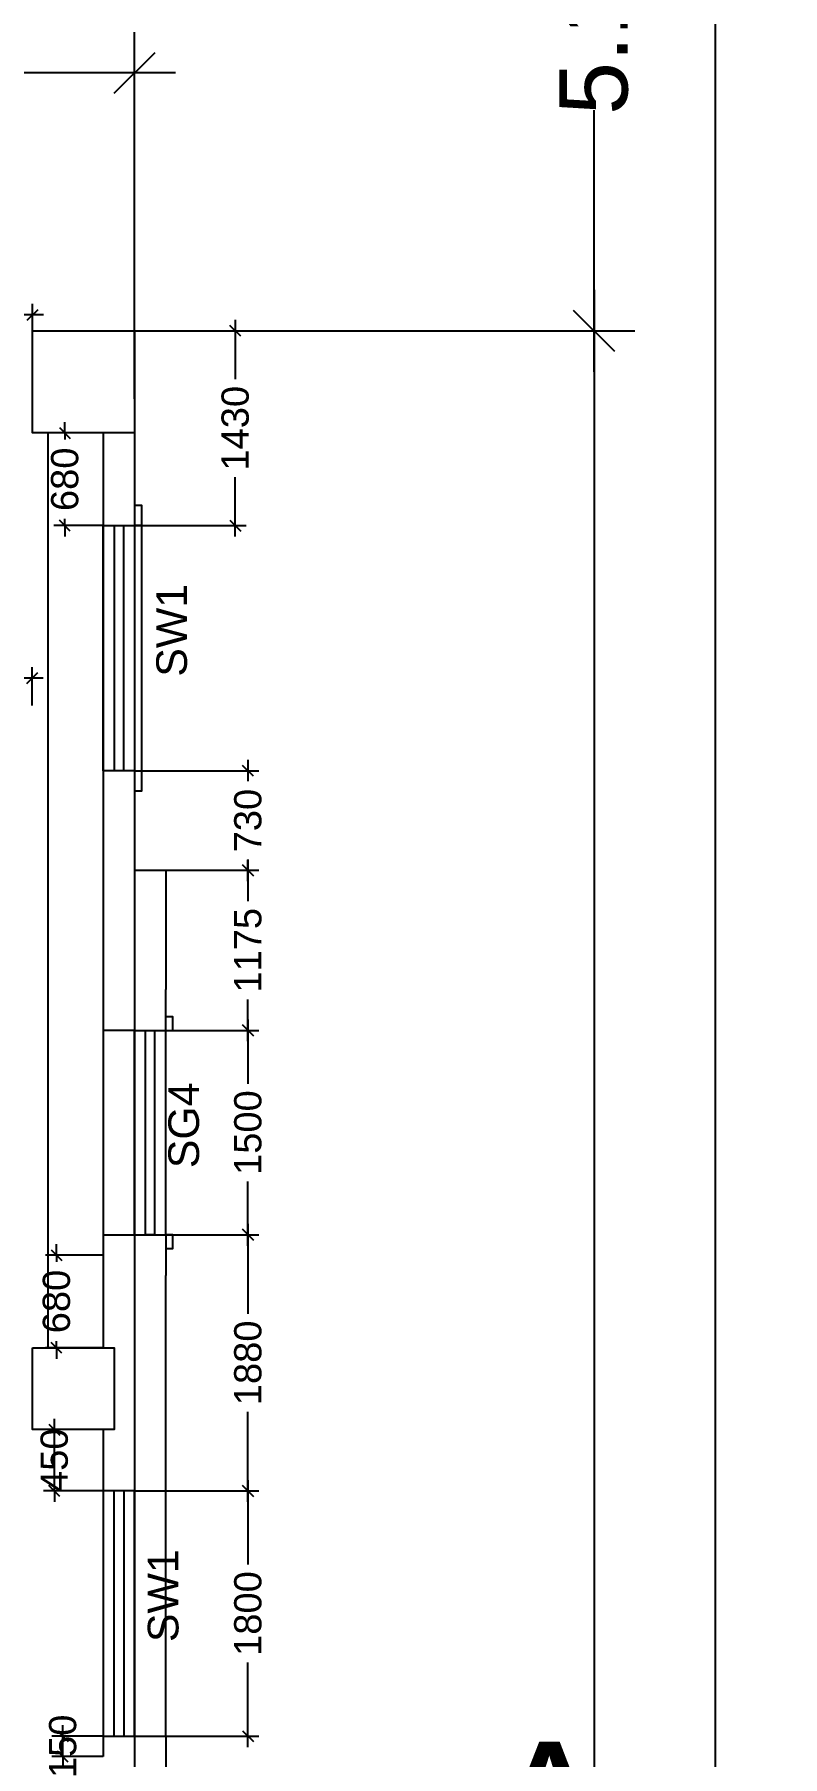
# Model space of a CAD drawing. Extents: x 7620542 to 7843793, y -6476226 to -6093835.
# Drawn here: x 7760704 to 7766195, y -6429359 to -6416719 of the extents above; entities that cross this region are included whole.
import ezdxf
from ezdxf.enums import TextEntityAlignment as Align

# ---------------------------------------------------------------- set-up
doc = ezdxf.new("R2010")
doc.units = 0
doc.header["$LTSCALE"] = 600
doc.header["$MEASUREMENT"] = 0
doc.header["$PDMODE"] = 35
doc.layers.get('0').update_dxf_attribs({"linetype": 'CONTINUOUS'})
doc.layers.get('Defpoints').update_dxf_attribs({"linetype": 'CONTINUOUS'})
for name, color, linetype in [('chajja', 7, 'CONTINUOUS'), ('DIM', 8, 'CONTINUOUS'), ('DIM-TEXT', 8, 'CONTINUOUS'), ('Ele Proje.', 7, 'CONTINUOUS'), ('Ele. Proj', 7, 'CONTINUOUS'), ('joinery', 7, 'CONTINUOUS'), ('LA-column', 3, 'CONTINUOUS'), ('Railing', 21, 'CONTINUOUS'), ('Sections', 10, 'CONTINUOUS'), ('Walls', 7, 'CONTINUOUS'), ('WIN', 151, 'CONTINUOUS'), ('Working Dim', 5, 'CONTINUOUS')]:
    doc.layers.add(name, color=color, linetype=linetype)
doc.styles.add('ari', font='arial.ttf')
doc.styles.add('ARIAL', font='arial.ttf')
doc.styles.add('RT', font='romant.shx')
doc.styles.get("Standard").update_dxf_attribs({"font": 'romans.shx'})
doc.dimstyles.new('int. dim', dxfattribs={"dimtxt": 450, "dimasz": 80, "dimexe": 80, "dimexo": 0, "dimgap": 70, "dimtad": 0, "dimdec": 0, "dimzin": 12, "dimdsep": 46, "dimtxsty": 'ari', "dimblk": 'OBLIQUE', "dimcen": 2, "dimdle": 80, "dimclrd": 256, "dimclre": 256, "dimclrt": 6, "dimadec": 0, "dimazin": 0, "dimtfac": 1, "dimtdec": 0, "dimtix": 1, "dimtmove": 2, "dimatfit": 3, "dimfxl": 1, "dimtolj": 1, "dimtzin": 0, "dimlwd": -1, "dimlwe": -1, "dimarcsym": 0})
doc.dimstyles.new('STANDARD$0', dxfattribs={"dimscale": 0, "dimtxt": 150, "dimasz": 125, "dimexe": 0.75, "dimexo": 1, "dimgap": 25, "dimtad": 1, "dimdec": 0, "dimdsep": 46, "dimtxsty": 'Standard', "dimblk1": 'DOT', "dimblk2": 'DOT', "dimsah": 1, "dimcen": 2.5, "dimclrd": 1, "dimclre": 1, "dimclrt": 3, "dimadec": 0, "dimazin": 0, "dimtfac": 1, "dimtdec": 0, "dimtmove": 0, "dimatfit": 3, "dimldrblk": 'DOT', "dimfxl": 1, "dimtolj": 1, "dimtzin": 0, "dimarcsym": 0})
doc.dimstyles.new('TEXT', dxfattribs={"dimscale": 0, "dimtxt": 600, "dimasz": 300, "dimexe": 300, "dimexo": 30, "dimgap": 50, "dimtad": 0, "dimdec": 0, "dimzin": 0, "dimdsep": 46, "dimtxsty": 'RT', "dimblk": 'OBLIQUE', "dimcen": 0.09, "dimdle": 300, "dimclrd": 256, "dimclre": 256, "dimclrt": 170, "dimadec": 0, "dimazin": 0, "dimtfac": 1, "dimtdec": 0, "dimtofl": 0, "dimtmove": 2, "dimatfit": 3, "dimfxl": 1, "dimfrac": 2, "dimtolj": 1, "dimtzin": 0, "dimlwd": -1, "dimlwe": -1, "dimarcsym": 0})

# ---------------------------------------------------------------- blocks, each defined once
blk = doc.blocks.new('_Oblique')
at = {"color": 0, "linetype": 'ByBlock', "lineweight": -2}
blk.add_line((-0.5, -0.5), (0.5, 0.5), dxfattribs=at)
blk = doc.blocks.new('*D837')
at = {"layer": 'Defpoints', "color": 0, "linetype": 'Continuous', "transparency": 16777216}
for p in [(7761439, -6413785, -22), (7720379, -6413865, 0), (7720379, -6414809)]:
    blk.add_point(p, dxfattribs=at)
at = {"layer": 'DIM-TEXT', "transparency": 16777216}
for p, q in [((7761439, -6413785), (7761439, -6415109)), ((7720379, -6413865), (7720379, -6415109)), ((7720079, -6414809), (7730596, -6414809)), ((7761739, -6414809), (7751222, -6414809))]:
    blk.add_line(p, q, dxfattribs=at)
at = {"layer": 'DIM-TEXT', "linetype": 'Continuous', "transparency": 16777216, "xscale": 300, "yscale": 300, "zscale": 300, "rotation": 180}
blk.add_blockref('_Oblique', (7720379, -6414809), dxfattribs=at)
at = {"layer": 'DIM-TEXT', "linetype": 'Continuous', "transparency": 16777216, "xscale": 300, "yscale": 300, "zscale": 300}
blk.add_blockref('_Oblique', (7761439, -6414809), dxfattribs=at)
at = {"layer": 'DIM-TEXT', "color": 170, "linetype": 'Continuous', "transparency": 16777216, "insert": (7740909, -6414809), "char_height": 750, "attachment_point": 5, "style": 'ari'}
blk.add_mtext('\\A1;{\\H1.067x;GENERAL MEDICINE (MALE - 30 Beds )}', dxfattribs=at)
blk = doc.blocks.new('*D843')
at = {"layer": 'Defpoints', "color": 0, "transparency": 16777216}
for p in [(7761439, -6418894, 3), (7761439, -6454874, 3), (7764811, -6454874)]:
    blk.add_point(p, dxfattribs=at)
at = {"layer": 'DIM', "color": 8, "transparency": 16777216}
for p, q in [((7764811, -6418594), (7764811, -6435191)), ((7761439, -6418894), (7765111, -6418894)), ((7764811, -6455174), (7764811, -6438576)), ((7761439, -6454874), (7765111, -6454874))]:
    blk.add_line(p, q, dxfattribs=at)
at = {"layer": 'DIM', "color": 8, "transparency": 16777216, "xscale": 300, "yscale": 300, "zscale": 300}
for p, rotation in [((7764811, -6418894), 90), ((7764811, -6454874), 270)]:
    blk.add_blockref('_Oblique', p, dxfattribs=dict(at, rotation=rotation))
at = {"layer": 'DIM', "color": 7, "transparency": 16777216, "insert": (7764811, -6436884), "char_height": 750, "attachment_point": 5, "rotation": 90, "style": 'ari'}
blk.add_mtext('\\A1;35.98m', dxfattribs=at)
blk = doc.blocks.new('*D873')
at = {"layer": 'Defpoints', "color": 0, "transparency": 16777216}
for p in [(7761439, -6337165, 1), (7761439, -6454874), (7765703, -6454874)]:
    blk.add_point(p, dxfattribs=at)
at = {"layer": 'DIM', "color": 8, "transparency": 16777216}
for p, q in [((7765703, -6336865), (7765703, -6394071)), ((7761439, -6337165), (7766003, -6337165)), ((7765703, -6455174), (7765703, -6397969)), ((7761439, -6454874), (7766003, -6454874))]:
    blk.add_line(p, q, dxfattribs=at)
at = {"layer": 'DIM', "color": 8, "transparency": 16777216, "xscale": 300, "yscale": 300, "zscale": 300}
for p, rotation in [((7765703, -6337165), 90), ((7765703, -6454874), 270)]:
    blk.add_blockref('_Oblique', p, dxfattribs=dict(at, rotation=rotation))
at = {"layer": 'DIM', "color": 7, "transparency": 16777216, "insert": (7765703, -6396020), "char_height": 750, "attachment_point": 5, "rotation": 90, "style": 'ari'}
blk.add_mtext('\\A1;117.71m', dxfattribs=at)
blk = doc.blocks.new('*D876')
at = {"layer": 'Defpoints', "color": 0, "transparency": 16777216}
for p in [(7761439, -6413785, -1), (7764811, -6413785), (7761439, -6418894, 1)]:
    blk.add_point(p, dxfattribs=at)
at = {"layer": 'DIM', "color": 8, "transparency": 16777216}
for p, q in [((7764811, -6413485), (7764811, -6415405)), ((7761439, -6413785), (7765111, -6413785)), ((7764811, -6419194), (7764811, -6417274)), ((7761439, -6418894), (7765111, -6418894))]:
    blk.add_line(p, q, dxfattribs=at)
at = {"layer": 'DIM', "color": 8, "transparency": 16777216, "xscale": 300, "yscale": 300, "zscale": 300}
for p, rotation in [((7764811, -6413785), 90), ((7764811, -6418894), 270)]:
    blk.add_blockref('_Oblique', p, dxfattribs=dict(at, rotation=rotation))
at = {"layer": 'DIM', "color": 7, "transparency": 16777216, "insert": (7764811, -6416339), "char_height": 500, "attachment_point": 5, "rotation": 90, "style": 'ari'}
blk.add_mtext('\\A1;5.11m', dxfattribs=at)
blk = doc.blocks.new('*D893')
at = {"layer": 'Defpoints', "color": 0, "transparency": 16777216}
for p in [(7759440, -6418777), (7759440, -6419414, 1), (7760690, -6419414, 1)]:
    blk.add_point(p, dxfattribs=at)
at = {"layer": 'Working Dim', "transparency": 16777216}
for p, q in [((7759440, -6419414), (7759440, -6418697)), ((7760690, -6419414), (7760690, -6418697)), ((7759360, -6418777), (7759706, -6418777)), ((7760770, -6418777), (7760424, -6418777))]:
    blk.add_line(p, q, dxfattribs=at)
at = {"layer": 'Working Dim', "transparency": 16777216, "xscale": 80, "yscale": 80, "zscale": 80, "rotation": 180}
blk.add_blockref('_Oblique', (7759440, -6418777), dxfattribs=at)
at = {"layer": 'Working Dim', "transparency": 16777216, "xscale": 80, "yscale": 80, "zscale": 80}
blk.add_blockref('_Oblique', (7760690, -6418777), dxfattribs=at)
at = {"layer": 'Working Dim', "color": 6, "transparency": 16777216, "insert": (7760065, -6418777), "char_height": 200, "attachment_point": 5, "style": 'ari'}
blk.add_mtext('\\A1;1250', dxfattribs=at)
blk = doc.blocks.new('*D965')
at = {"layer": 'Defpoints', "color": 0, "transparency": 16777216}
for p in [(7760688, -6421443), (7758689, -6421644, 1), (7760688, -6421644, 15)]:
    blk.add_point(p, dxfattribs=at)
at = {"layer": 'Working Dim', "transparency": 16777216}
for p, q in [((7758689, -6421644), (7758689, -6421363)), ((7760688, -6421644), (7760688, -6421363)), ((7758609, -6421443), (7759319, -6421443)), ((7760768, -6421443), (7760059, -6421443))]:
    blk.add_line(p, q, dxfattribs=at)
at = {"layer": 'Working Dim', "transparency": 16777216, "xscale": 80, "yscale": 80, "zscale": 80, "rotation": 180}
blk.add_blockref('_Oblique', (7758689, -6421443), dxfattribs=at)
at = {"layer": 'Working Dim', "transparency": 16777216, "xscale": 80, "yscale": 80, "zscale": 80}
blk.add_blockref('_Oblique', (7760688, -6421443), dxfattribs=at)
at = {"layer": 'Working Dim', "color": 6, "transparency": 16777216, "insert": (7759689, -6421443), "char_height": 200, "attachment_point": 5, "style": 'ari'}
blk.add_mtext('\\A1;2000', dxfattribs=at)
blk = doc.blocks.new('*D1956')
at = {"layer": 'Defpoints', "color": 0, "transparency": 16777216}
for p in [(7761439, -6418894, 45), (7762178, -6418894), (7761439, -6420324, 36)]:
    blk.add_point(p, dxfattribs=at)
at = {"layer": 'Working Dim', "transparency": 16777216}
for p, q in [((7762178, -6418814), (7762178, -6419250)), ((7761439, -6418894), (7762258, -6418894)), ((7762178, -6420404), (7762178, -6419968)), ((7761439, -6420324), (7762258, -6420324))]:
    blk.add_line(p, q, dxfattribs=at)
at = {"layer": 'Working Dim', "transparency": 16777216, "xscale": 80, "yscale": 80, "zscale": 80}
for p, rotation in [((7762178, -6418894), 90), ((7762178, -6420324), 270)]:
    blk.add_blockref('_Oblique', p, dxfattribs=dict(at, rotation=rotation))
at = {"layer": 'Working Dim', "color": 6, "transparency": 16777216, "insert": (7762178, -6419609), "char_height": 200, "attachment_point": 5, "rotation": 90, "style": 'ari'}
blk.add_mtext('\\A1;1430', dxfattribs=at)
blk = doc.blocks.new('*D1957')
at = {"layer": 'Defpoints', "color": 0, "transparency": 16777216}
for p in [(7760912, -6429209), (7761209, -6429209, 0), (7761209, -6429359, 36)]:
    blk.add_point(p, dxfattribs=at)
at = {"layer": 'Working Dim', "transparency": 16777216}
for p, q in [((7761209, -6429209), (7760832, -6429209)), ((7760912, -6429209), (7760912, -6429129)), ((7760912, -6429359), (7760912, -6429209)), ((7761209, -6429359), (7760832, -6429359)), ((7760912, -6429359), (7760912, -6429439))]:
    blk.add_line(p, q, dxfattribs=at)
at = {"layer": 'Working Dim', "transparency": 16777216, "xscale": 80, "yscale": 80, "zscale": 80}
for p, rotation in [((7760912, -6429209), 270), ((7760912, -6429359), 90)]:
    blk.add_blockref('_Oblique', p, dxfattribs=dict(at, rotation=rotation))
at = {"layer": 'Working Dim', "color": 6, "transparency": 16777216, "insert": (7760912, -6429284), "char_height": 200, "attachment_point": 5, "rotation": 90, "style": 'ari'}
blk.add_mtext('\\A1;150', dxfattribs=at)
blk = doc.blocks.new('*D1958')
at = {"layer": 'Defpoints', "color": 0, "transparency": 16777216}
for p in [(7760850, -6426959), (7761209, -6426959, 36), (7761209, -6427409, 0)]:
    blk.add_point(p, dxfattribs=at)
at = {"layer": 'Working Dim', "transparency": 16777216}
for p, q in [((7760850, -6426959), (7760850, -6426879)), ((7761209, -6426959), (7760770, -6426959)), ((7760850, -6427409), (7760850, -6426959)), ((7761209, -6427409), (7760770, -6427409)), ((7760850, -6427409), (7760850, -6427489))]:
    blk.add_line(p, q, dxfattribs=at)
at = {"layer": 'Working Dim', "transparency": 16777216, "xscale": 80, "yscale": 80, "zscale": 80}
for p, rotation in [((7760850, -6426959), 270), ((7760850, -6427409), 90)]:
    blk.add_blockref('_Oblique', p, dxfattribs=dict(at, rotation=rotation))
at = {"layer": 'Working Dim', "color": 6, "transparency": 16777216, "insert": (7760850, -6427184), "char_height": 200, "attachment_point": 5, "rotation": 90, "style": 'ari'}
blk.add_mtext('\\A1;450', dxfattribs=at)
blk = doc.blocks.new('*D1959')
at = {"layer": 'Defpoints', "color": 0, "transparency": 16777216}
for p in [(7760866, -6425679), (7761209, -6425679, 36), (7761209, -6426359, 36)]:
    blk.add_point(p, dxfattribs=at)
at = {"layer": 'Working Dim', "transparency": 16777216}
for p, q in [((7761209, -6425679), (7760786, -6425679)), ((7760866, -6425679), (7760866, -6425599)), ((7760866, -6425679), (7760866, -6425728)), ((7760866, -6426359), (7760866, -6426310)), ((7761209, -6426359), (7760786, -6426359)), ((7760866, -6426359), (7760866, -6426439))]:
    blk.add_line(p, q, dxfattribs=at)
at = {"layer": 'Working Dim', "transparency": 16777216, "xscale": 80, "yscale": 80, "zscale": 80}
for p, rotation in [((7760866, -6425679), 270), ((7760866, -6426359), 90)]:
    blk.add_blockref('_Oblique', p, dxfattribs=dict(at, rotation=rotation))
at = {"layer": 'Working Dim', "color": 6, "transparency": 16777216, "insert": (7760866, -6426019), "char_height": 200, "attachment_point": 5, "rotation": 90, "style": 'ari'}
blk.add_mtext('\\A1;680', dxfattribs=at)
blk = doc.blocks.new('*D1960')
at = {"layer": 'Defpoints', "color": 0, "transparency": 16777216}
for p in [(7760927, -6419644), (7761209, -6419644, 36), (7761209, -6420324, 36)]:
    blk.add_point(p, dxfattribs=at)
at = {"layer": 'Working Dim', "transparency": 16777216}
for p, q in [((7760927, -6419644), (7760927, -6419564)), ((7761209, -6419644), (7760847, -6419644)), ((7760927, -6419644), (7760927, -6419693)), ((7761209, -6420324), (7760847, -6420324)), ((7760927, -6420324), (7760927, -6420275)), ((7760927, -6420324), (7760927, -6420404))]:
    blk.add_line(p, q, dxfattribs=at)
at = {"layer": 'Working Dim', "transparency": 16777216, "xscale": 80, "yscale": 80, "zscale": 80}
for p, rotation in [((7760927, -6419644), 270), ((7760927, -6420324), 90)]:
    blk.add_blockref('_Oblique', p, dxfattribs=dict(at, rotation=rotation))
at = {"layer": 'Working Dim', "color": 6, "transparency": 16777216, "insert": (7760927, -6419984), "char_height": 200, "attachment_point": 5, "rotation": 90, "style": 'ari'}
blk.add_mtext('\\A1;680', dxfattribs=at)
blk = doc.blocks.new('*D1961')
at = {"layer": 'Defpoints', "color": 0, "transparency": 16777216}
for p in [(7761669, -6422854), (7762271, -6422854), (7761669, -6424029)]:
    blk.add_point(p, dxfattribs=at)
at = {"layer": 'Working Dim', "transparency": 16777216}
for p, q in [((7762271, -6422774), (7762271, -6423081)), ((7761669, -6422854), (7762351, -6422854)), ((7762271, -6424109), (7762271, -6423801)), ((7761669, -6424029), (7762351, -6424029))]:
    blk.add_line(p, q, dxfattribs=at)
at = {"layer": 'Working Dim', "transparency": 16777216, "xscale": 80, "yscale": 80, "zscale": 80}
for p, rotation in [((7762271, -6422854), 90), ((7762271, -6424029), 270)]:
    blk.add_blockref('_Oblique', p, dxfattribs=dict(at, rotation=rotation))
at = {"layer": 'Working Dim', "color": 6, "transparency": 16777216, "insert": (7762271, -6423441), "char_height": 200, "attachment_point": 5, "rotation": 90, "style": 'ari'}
blk.add_mtext('\\A1;1175', dxfattribs=at)
blk = doc.blocks.new('*D1962')
at = {"layer": 'Defpoints', "color": 0, "transparency": 16777216}
for p in [(7761719, -6424029, 14), (7762271, -6424029), (7761669, -6425529, 19)]:
    blk.add_point(p, dxfattribs=at)
at = {"layer": 'Working Dim', "transparency": 16777216}
for p, q in [((7761719, -6424029), (7762351, -6424029)), ((7762271, -6423949), (7762271, -6424420)), ((7762271, -6425609), (7762271, -6425137)), ((7761669, -6425529), (7762351, -6425529))]:
    blk.add_line(p, q, dxfattribs=at)
at = {"layer": 'Working Dim', "transparency": 16777216, "xscale": 80, "yscale": 80, "zscale": 80}
for p, rotation in [((7762271, -6424029), 90), ((7762271, -6425529), 270)]:
    blk.add_blockref('_Oblique', p, dxfattribs=dict(at, rotation=rotation))
at = {"layer": 'Working Dim', "color": 6, "transparency": 16777216, "insert": (7762271, -6424779), "char_height": 200, "attachment_point": 5, "rotation": 90, "style": 'ari'}
blk.add_mtext('\\A1;1500', dxfattribs=at)
blk = doc.blocks.new('*D1963')
at = {"layer": 'Defpoints', "color": 0, "transparency": 16777216}
for p in [(7761669, -6425529, 54), (7761669, -6427409, 67), (7762271, -6427409)]:
    blk.add_point(p, dxfattribs=at)
at = {"layer": 'Working Dim', "transparency": 16777216}
for p, q in [((7761669, -6425529), (7762351, -6425529)), ((7762271, -6425449), (7762271, -6426110)), ((7762271, -6427489), (7762271, -6426828)), ((7761669, -6427409), (7762351, -6427409))]:
    blk.add_line(p, q, dxfattribs=at)
at = {"layer": 'Working Dim', "transparency": 16777216, "xscale": 80, "yscale": 80, "zscale": 80}
for p, rotation in [((7762271, -6425529), 90), ((7762271, -6427409), 270)]:
    blk.add_blockref('_Oblique', p, dxfattribs=dict(at, rotation=rotation))
at = {"layer": 'Working Dim', "color": 6, "transparency": 16777216, "insert": (7762271, -6426469), "char_height": 200, "attachment_point": 5, "rotation": 90, "style": 'ari'}
blk.add_mtext('\\A1;1880', dxfattribs=at)
blk = doc.blocks.new('*D1964')
at = {"layer": 'Defpoints', "color": 0, "transparency": 16777216}
for p in [(7761669, -6427409, 59), (7761669, -6429209, 92), (7762271, -6429209)]:
    blk.add_point(p, dxfattribs=at)
at = {"layer": 'Working Dim', "transparency": 16777216}
for p, q in [((7761669, -6427409), (7762351, -6427409)), ((7762271, -6427329), (7762271, -6427950)), ((7762271, -6429289), (7762271, -6428668)), ((7761669, -6429209), (7762351, -6429209))]:
    blk.add_line(p, q, dxfattribs=at)
at = {"layer": 'Working Dim', "transparency": 16777216, "xscale": 80, "yscale": 80, "zscale": 80}
for p, rotation in [((7762271, -6427409), 90), ((7762271, -6429209), 270)]:
    blk.add_blockref('_Oblique', p, dxfattribs=dict(at, rotation=rotation))
at = {"layer": 'Working Dim', "color": 6, "transparency": 16777216, "insert": (7762271, -6428309), "char_height": 200, "attachment_point": 5, "rotation": 90, "style": 'ari'}
blk.add_mtext('\\A1;1800', dxfattribs=at)
blk = doc.blocks.new('*D1965')
at = {"layer": 'Defpoints', "color": 0, "transparency": 16777216}
for p in [(7761439, -6422124, 67), (7762271, -6422124), (7761669, -6422854, 36)]:
    blk.add_point(p, dxfattribs=at)
at = {"layer": 'Working Dim', "transparency": 16777216}
for p, q in [((7761439, -6422124), (7762351, -6422124)), ((7762271, -6422044), (7762271, -6422199)), ((7761669, -6422854), (7762351, -6422854)), ((7762271, -6422934), (7762271, -6422778))]:
    blk.add_line(p, q, dxfattribs=at)
at = {"layer": 'Working Dim', "transparency": 16777216, "xscale": 80, "yscale": 80, "zscale": 80}
for p, rotation in [((7762271, -6422124), 90), ((7762271, -6422854), 270)]:
    blk.add_blockref('_Oblique', p, dxfattribs=dict(at, rotation=rotation))
at = {"layer": 'Working Dim', "color": 6, "transparency": 16777216, "insert": (7762271, -6422489), "char_height": 200, "attachment_point": 5, "rotation": 90, "style": 'ari'}
blk.add_mtext('\\A1;730', dxfattribs=at)
blk = doc.blocks.new('*D2108')
at = {"layer": 'Defpoints', "color": 0, "linetype": 'Continuous', "transparency": 16777216}
for p in [(7720379, -6417001), (7720379, -6419314, 0), (7761439, -6419393, -22)]:
    blk.add_point(p, dxfattribs=at)
at = {"layer": 'DIM-TEXT', "transparency": 16777216}
for p, q in [((7720379, -6419314), (7720379, -6416701)), ((7761439, -6419393), (7761439, -6416701)), ((7720079, -6417001), (7730596, -6417001)), ((7761739, -6417001), (7751222, -6417001))]:
    blk.add_line(p, q, dxfattribs=at)
at = {"layer": 'DIM-TEXT', "linetype": 'Continuous', "transparency": 16777216, "xscale": 300, "yscale": 300, "zscale": 300, "rotation": 180}
blk.add_blockref('_Oblique', (7720379, -6417001), dxfattribs=at)
at = {"layer": 'DIM-TEXT', "linetype": 'Continuous', "transparency": 16777216, "xscale": 300, "yscale": 300, "zscale": 300}
blk.add_blockref('_Oblique', (7761439, -6417001), dxfattribs=at)
at = {"layer": 'DIM-TEXT', "color": 170, "linetype": 'Continuous', "transparency": 16777216, "insert": (7740909, -6417001), "char_height": 750, "attachment_point": 5, "style": 'ari'}
blk.add_mtext('\\A1;{\\H1.067x;GENERAL MEDICINE (MALE - 30 Beds )}', dxfattribs=at)

msp = doc.modelspace()

# ---------------------------------------------------------------- linework, layer by layer
at = {"layer": 'chajja', "color": 8}
for p, q in [((7761669.214, -6425528.587, -50.967), (7761669.214, -6424028.587, -50.967)), ((7761669.194, -6429208.995, -44.859), (7761669.194, -6427408.995, -44.859))]:
    msp.add_line(p, q, dxfattribs=at)
at = {"layer": 'Ele Proje.'}
for points, elevation in [([(7761439.195, -6420173.795), (7761489.194, -6420173.795), (7761489.194, -6420323.795), (7761439.195, -6420323.795)], -19.962), ([(7761439.195, -6422123.795), (7761489.194, -6422123.795), (7761489.194, -6422273.795), (7761439.195, -6422273.795)], -19.962), ([(7761669.214, -6424028.587), (7761719.214, -6424028.587), (7761719.214, -6423928.587), (7761669.214, -6423928.587)], -58.175), ([(7761669.214, -6425628.587), (7761719.214, -6425628.587), (7761719.214, -6425528.587), (7761669.214, -6425528.587)], -58.175)]:
    msp.add_lwpolyline(points, dxfattribs=dict(at, elevation=elevation))
at = {"layer": 'Ele. Proj', "color": 1}
for p, q in [((7761439.194, -6422853.582, -20.023), (7761669.194, -6422853.582, -19.962)), ((7761669.194, -6422853.582, -19.962), (7761669.194, -6423728.587, -19.962)), ((7761669.214, -6424028.587, -50.967), (7761669.214, -6423728.582, -50.967)), ((7761439.214, -6424028.582, -50.967), (7761669.214, -6424028.587, -50.967)), ((7761439.214, -6425528.582, -50.967), (7761669.214, -6425528.587, -50.967)), ((7761669.214, -6425528.587, -50.967), (7761669.214, -6425828.582, -50.967)), ((7761669.194, -6427408.996, -52.968), (7761669.194, -6425828.587, -19.962)), ((7761439.194, -6427408.996, -53.029), (7761669.194, -6427408.996, -52.968)), ((7761439.194, -6429208.996, -53.029), (7761669.194, -6429208.996, -52.968)), ((7761669.214, -6429209.018, -85.468), (7761669.214, -6431713.987, -85.468))]:
    msp.add_line(p, q, dxfattribs=at)
at = {"layer": 'LA-column', "color": 2, "elevation": -13.799, "flags": 128}
for points in [[(7760689.112, -6418893.706), (7761439.112, -6418893.706), (7761439.112, -6419643.706), (7760689.112, -6419643.706)], [(7760689.112, -6426358.766), (7761289.112, -6426358.766), (7761289.112, -6426958.766), (7760689.112, -6426958.766)]]:
    msp.add_lwpolyline(points, close=True, dxfattribs=at)
at = {"layer": 'Railing', "linetype": 'Continuous'}
msp.add_line((7760804.023, -6426358.73, -14.83), (7760804.023, -6419643.73, -14.83), dxfattribs=at)
at = {"layer": 'Walls'}
for p, q in [((7761209.023, -6419643.731, -14.83), (7761209.023, -6426358.73, -14.83)), ((7761439.023, -6419643.73, -14.83), (7761439.023, -6440348.816, -14.83)), ((7761209.023, -6426958.73, -14.83), (7761209.023, -6429358.774, -14.83))]:
    msp.add_line(p, q, dxfattribs=at)
at = {"layer": 'Walls', "color": 8}
msp.add_line((7761489.194, -6420323.795, -19.962), (7761489.194, -6422123.795, -19.962), dxfattribs=at)
at = {"layer": 'WIN', "linetype": 'Continuous'}
for points, elevation in [([(7761439.195, -6420323.795), (7761439.195, -6422123.795), (7761209.195, -6422123.795), (7761209.194, -6420323.795)], -19.962), ([(7761357.854, -6420323.795), (7761357.854, -6422123.795), (7761290.535, -6422123.795), (7761290.535, -6420323.795)], -19.962), ([(7761584.128, -6424028.585), (7761584.128, -6425528.585), (7761519.695, -6425528.585), (7761519.695, -6424028.585)], -50.967), ([(7761439.194, -6427408.996), (7761209.194, -6427408.996), (7761209.194, -6429208.996), (7761439.194, -6429208.996)], -53.029), ([(7761362.194, -6427408.996), (7761286.194, -6427408.996), (7761286.194, -6429208.996), (7761362.194, -6429208.996)], -53.029)]:
    msp.add_lwpolyline(points, close=True, dxfattribs=dict(at, elevation=elevation))
at = {"layer": 'WIN', "color": 8, "linetype": 'Continuous', "elevation": -14.83}
msp.add_lwpolyline([(7761439.174, -6425528.582), (7761439.195, -6424028.582), (7761209.195, -6424028.582), (7761209.174, -6425528.582)], close=True, dxfattribs=at)

# ---------------------------------------------------------------- texts
at = {"layer": 'joinery', "style": 'ari'}
for s, p in [('SW1', (7761823.216, -6421092.177, -13.944)), ('SG4', (7761911.866, -6424725.801, -43.8)), ('SW1', (7761760.878, -6428178.055, -47.708))]:
    msp.add_text(s, height=225, rotation=90, dxfattribs=at).set_placement(p, align=Align.CENTER)
at = {"layer": 'Sections', "style": 'ARIAL'}
msp.add_text('A', height=1008, dxfattribs=at).set_placement((7764481.04, -6430256.439, -14.83), align=Align.CENTER)

# ---------------------------------------------------------------- dimensions: what is measured, and where the dimension line sits
at = {"layer": 'DIM'}
for base, p1, p2, angle, override, picture, middle in [((7765702.837, -6454873.916, -14.83), (7761439.285, -6337165.48, -13.799), (7761439.017, -6454873.916, -14.83), 90, {"dimscale": 1, "dimtxt": 750, "dimasz": 300, "dimexe": 300, "dimexo": 0, "dimgap": 1, "dimtad": 0, "dimdec": 2, "dimlfac": 0.001, "dimzin": 0, "dimpost": 'm', "dimtxsty": 'ari', "dimblk1": 'Oblique', "dimblk2": 'Oblique', "dimcen": 0, "dimdle": 300, "dimclrd": 8, "dimclre": 8, "dimclrt": 7, "dimadec": 2, "dimtdec": 2, "dimtmove": 2, "dimfxl": 0.75, "dimfrac": 1, "dimlwd": 65535, "dimlwe": 65535}, '*D873', (7765702.837, -6396019.698, -14.83)), ((7764811.048, -6413784.82, -14.83), (7761439.195, -6418893.706, -13.799), (7761439.201, -6413784.82, -16.082), 270, {"dimscale": 1, "dimtxt": 500, "dimasz": 300, "dimexe": 300, "dimexo": 0, "dimgap": 1, "dimtad": 0, "dimdec": 2, "dimlfac": 0.001, "dimzin": 0, "dimpost": 'm', "dimtxsty": 'ari', "dimblk1": 'Oblique', "dimblk2": 'Oblique', "dimcen": 0, "dimdle": 300, "dimclrd": 8, "dimclre": 8, "dimclrt": 7, "dimadec": 2, "dimtdec": 2, "dimtmove": 2, "dimfxl": 0.75, "dimfrac": 1, "dimlwd": 65535, "dimlwe": 65535}, '*D876', (7764811.048, -6416339.263, -14.83)), ((7764811.048, -6454873.916, -17.58), (7761439.195, -6418893.706, -14.83), (7761439.017, -6454873.916, -14.83), 90, {"dimscale": 1, "dimtxt": 750, "dimasz": 300, "dimexe": 300, "dimexo": 0, "dimgap": 1, "dimtad": 0, "dimdec": 2, "dimlfac": 0.001, "dimzin": 0, "dimpost": 'm', "dimtxsty": 'ari', "dimblk1": 'Oblique', "dimblk2": 'Oblique', "dimcen": 0, "dimdle": 300, "dimclrd": 8, "dimclre": 8, "dimclrt": 7, "dimadec": 2, "dimtdec": 2, "dimtmove": 2, "dimfxl": 0.75, "dimfrac": 1, "dimlwd": 65535, "dimlwe": 65535}, '*D843', (7764811.048, -6436883.811, -17.58))]:
    dim = msp.add_linear_dim(base=base, p1=p1, p2=p2, angle=angle, dimstyle='STANDARD$0', override=override, dxfattribs=at)
    dim.commit()
    dim.dimension.update_dxf_attribs({"geometry": picture, "text_midpoint": middle})
at = {"layer": 'DIM-TEXT', "linetype": 'Continuous'}
for base, p1, p2, picture, middle in [((7720378.962, -6414809.097, 2.691), (7761439.1, -6413784.819, -18.93), (7720378.962, -6413864.705, 2.343), '*D837', (7740909.031, -6414809.097, 2.691)), ((7720379.051, -6417001.407, 3.722), (7761439.189, -6419393.479, -17.899), (7720379.051, -6419313.592, 3.374), '*D2108', (7740909.12, -6417001.407, 3.722))]:
    dim = msp.add_linear_dim(base=base, p1=p1, p2=p2, angle=180, text='{\\H1.067x;GENERAL MEDICINE (MALE - 30 Beds )}', dimstyle='TEXT', override={"dimscale": 1, "dimtxt": 750, "dimexo": 0, "dimtxsty": 'ari'}, dxfattribs=at)
    dim.commit()
    dim.dimension.update_dxf_attribs({"geometry": picture, "text_midpoint": middle})
at = {"layer": 'Working Dim'}
for base, p1, p2, angle, override, picture, middle in [((7759440.352, -6418777.181, -14.83), (7760690.352, -6419413.706, -13.799), (7759440.352, -6419413.706, -13.799), 180, {"dimtxt": 200, "dimarcsym": 1}, '*D893', (7760065.352, -6418777.181, -14.83)), ((7762177.82, -6418893.706, -14.83), (7761439.195, -6420323.795, 21.306), (7761439.195, -6418893.706, 29.974), 90, {"dimtxt": 200}, '*D1956', (7762177.82, -6419608.751, -14.83)), ((7760926.543, -6419643.706, -14.83), (7761209.194, -6420323.795, 21.306), (7761209.194, -6419643.706, 21.306), 90, {"dimtxt": 200}, '*D1960', (7760926.543, -6419983.751, -14.83)), ((7762271.007, -6422123.795, -86.499), (7761669.194, -6422853.582, -50.967), (7761439.023, -6422123.795, -19.962), 90, {"dimtxt": 200, "dimarcsym": 1}, '*D1965', (7762271.007, -6422488.688, -86.499)), ((7762271.007, -6422853.582, -50.967), (7761669.207, -6424028.587, -50.967), (7761669.194, -6422853.582, -50.967), 90, {"dimtxt": 200}, '*D1961', (7762271.007, -6423441.084, -50.967)), ((7762271.007, -6424028.587, -77.559), (7761669.214, -6425528.587, -58.175), (7761719.214, -6424028.587, -63.306), 90, {"dimtxt": 200, "dimarcsym": 1}, '*D1962', (7762271.007, -6424778.587, -77.559)), ((7762271.007, -6427408.995, -111.907), (7761669.194, -6425528.587, -58.175), (7761669.194, -6427408.995, -44.859), 90, {"dimtxt": 200, "dimarcsym": 1}, '*D1963', (7762271.007, -6426468.791, -111.907)), ((7760865.582, -6425678.616, -14.83), (7761209.194, -6426358.705, 21.306), (7761209.194, -6425678.616, 21.306), 90, {"dimtxt": 200}, '*D1959', (7760865.582, -6426018.66, -14.83)), ((7760849.576, -6426958.705, -14.83), (7761209.194, -6427408.996, -14.61), (7761209.194, -6426958.705, 21.306), 90, {"dimtxt": 200}, '*D1958', (7760849.576, -6427183.851, -14.83)), ((7762271.007, -6429208.996, -111.907), (7761669.194, -6427408.996, -52.968), (7761669.194, -6429208.996, -19.962), 90, {"dimtxt": 200, "dimarcsym": 1}, '*D1964', (7762271.007, -6428308.996, -111.907)), ((7760912.037, -6429208.996, -14.83), (7761209.194, -6429358.75, 21.306), (7761209.194, -6429208.996, -14.61), 90, {"dimtxt": 200}, '*D1957', (7760912.037, -6429283.873, -14.83))]:
    dim = msp.add_linear_dim(base=base, p1=p1, p2=p2, angle=angle, dimstyle='int. dim', override=override, dxfattribs=at)
    dim.commit()
    dim.dimension.update_dxf_attribs({"geometry": picture, "text_midpoint": middle})
dim = msp.add_linear_dim(base=(7760688.285, -6421442.826, -41.864), p1=(7758688.907, -6421644.109, -40.833), p2=(7760688.285, -6421644.109, -27.033), text='2000', dimstyle='int. dim', override={"dimtxt": 200}, dxfattribs=at)
dim.commit()
dim.dimension.update_dxf_attribs({"geometry": '*D965', "text_midpoint": (7759688.596, -6421442.826, -41.864)})

doc.saveas('drawing.dxf')
